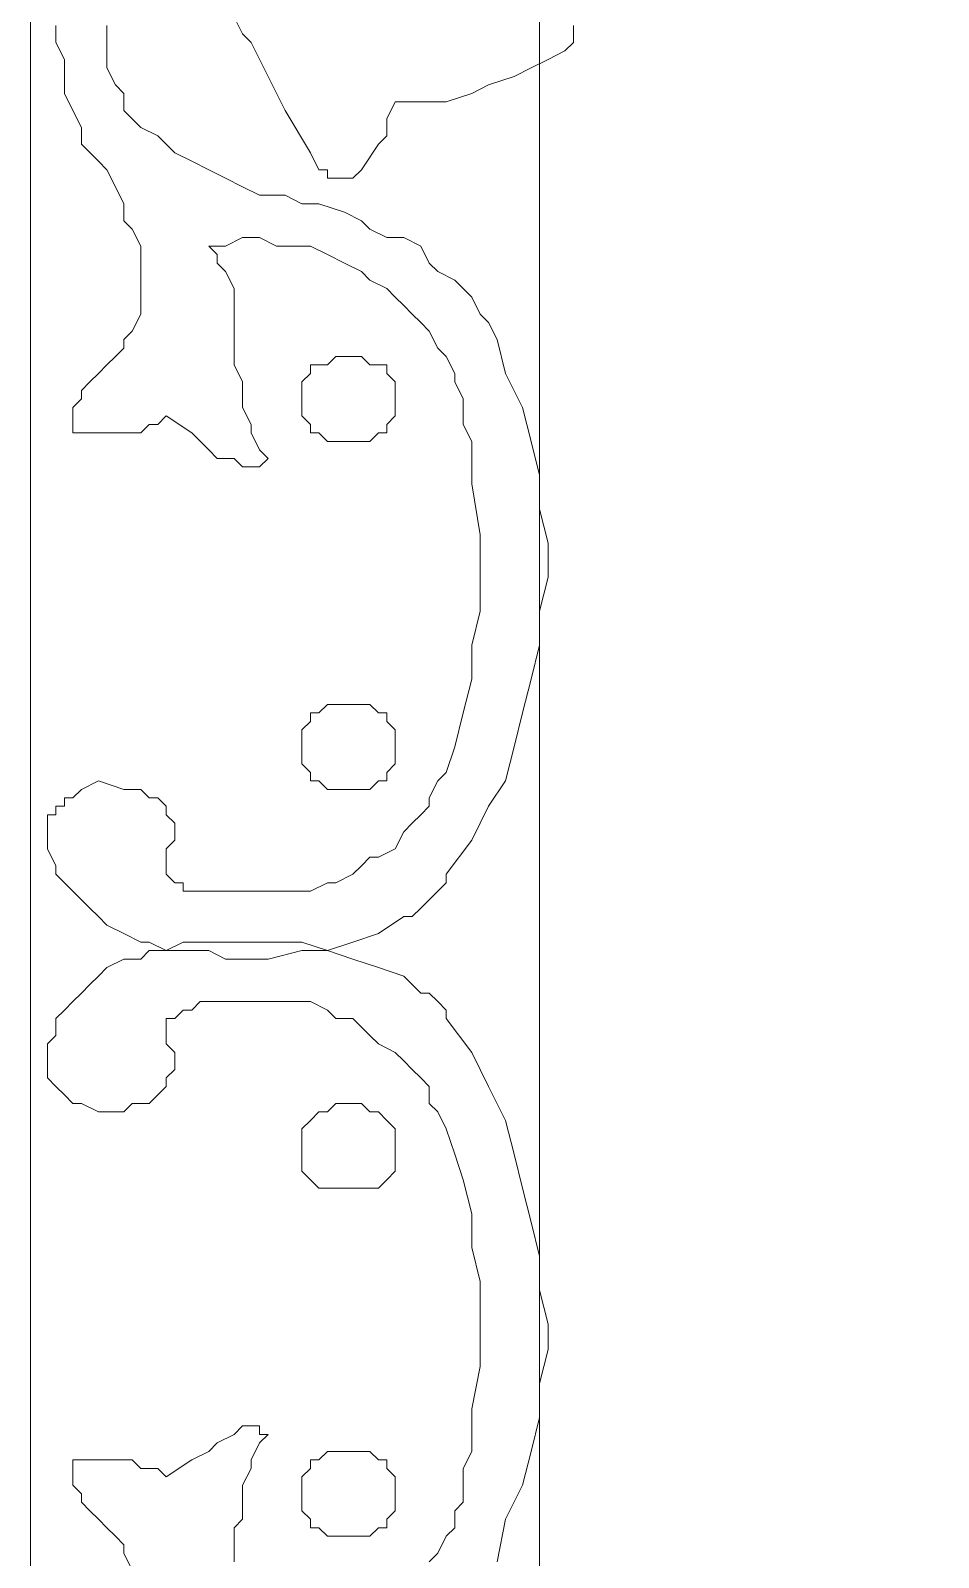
# Model space of a CAD drawing. Extents: x -66030 to 95157, y -13132 to 45879.
# Drawn here: x -14507 to -14089, y 14970 to 15672 of the extents above; entities that cross this region are included whole.
import ezdxf

# ---------------------------------------------------------------- set-up
doc = ezdxf.new("R2010")
doc.units = 0
doc.header["$LTSCALE"] = 100
doc.header["$MEASUREMENT"] = 0
doc.layers.get('0').update_dxf_attribs({"linetype": 'CONTINUOUS'})

msp = doc.modelspace()

# ---------------------------------------------------------------- linework, layer by layer
at = {"lineweight": 0}
for points in [[(-14507.22, 16299.58), (-12772.97, 16299.58), (-12772.97, 13143.56), (-14507.22, 13143.56), (-14507.22, 16299.58)], [(-14272.86, 15948.04), (-13011.24, 15948.04), (-13011.24, 13381.82), (-14272.86, 13381.82), (-14272.86, 15948.04)], [(-14339.26, 15502.76), (-14339.26, 15498.86), (-14339.26, 15494.95), (-14343.17, 15491.04), (-14343.17, 15487.14), (-14347.08, 15487.14), (-14350.98, 15483.23), (-14354.89, 15483.23), (-14362.7, 15483.23), (-14366.61, 15483.23), (-14370.51, 15483.23), (-14374.42, 15487.14), (-14378.32, 15487.14), (-14378.32, 15491.04), (-14382.23, 15494.95), (-14382.23, 15498.86), (-14382.23, 15502.76), (-14382.23, 15506.67), (-14382.23, 15510.57), (-14378.32, 15514.48), (-14378.32, 15518.39), (-14374.42, 15518.39), (-14370.51, 15518.39), (-14366.61, 15522.29), (-14362.7, 15522.29), (-14354.89, 15522.29), (-14350.98, 15518.39), (-14347.08, 15518.39), (-14343.17, 15518.39), (-14343.17, 15514.48), (-14343.17, 15514.48), (-14339.26, 15510.57), (-14339.26, 15506.67), (-14339.26, 15502.76)], [(-14339.26, 15342.62), (-14339.26, 15338.71), (-14339.26, 15334.81), (-14343.17, 15330.9), (-14343.17, 15326.99), (-14347.08, 15326.99), (-14350.98, 15323.09), (-14354.89, 15323.09), (-14362.7, 15323.09), (-14366.61, 15323.09), (-14370.51, 15323.09), (-14374.42, 15326.99), (-14378.32, 15326.99), (-14378.32, 15330.9), (-14382.23, 15334.81), (-14382.23, 15338.71), (-14382.23, 15342.62), (-14382.23, 15346.52), (-14382.23, 15350.43), (-14378.32, 15354.34), (-14378.32, 15358.24), (-14374.42, 15358.24), (-14370.51, 15362.15), (-14366.61, 15362.15), (-14362.7, 15362.15), (-14354.89, 15362.15), (-14350.98, 15362.15), (-14347.08, 15358.24), (-14343.17, 15358.24), (-14343.17, 15358.24), (-14343.17, 15354.34), (-14339.26, 15350.43), (-14339.26, 15346.52), (-14339.26, 15342.62)], [(-14339.26, 15155.13), (-14339.26, 15162.94), (-14339.26, 15166.85), (-14343.17, 15170.75), (-14343.17, 15170.75), (-14347.08, 15174.66), (-14350.98, 15174.66), (-14354.89, 15178.57), (-14362.7, 15178.57), (-14366.61, 15178.57), (-14370.51, 15174.66), (-14374.42, 15174.66), (-14378.32, 15170.75), (-14378.32, 15170.75), (-14382.23, 15166.85), (-14382.23, 15162.94), (-14382.23, 15155.13), (-14382.23, 15151.22), (-14382.23, 15147.32), (-14378.32, 15143.41), (-14378.32, 15143.41), (-14374.42, 15139.51), (-14370.51, 15139.51), (-14366.61, 15139.51), (-14362.7, 15139.51), (-14354.89, 15139.51), (-14350.98, 15139.51), (-14347.08, 15139.51), (-14343.17, 15143.41), (-14343.17, 15143.41), (-14343.17, 15143.41), (-14339.26, 15147.32), (-14339.26, 15151.22), (-14339.26, 15155.13)], [(-14339.26, 14998.89), (-14339.26, 15002.8), (-14339.26, 15006.7), (-14343.17, 15010.61), (-14343.17, 15014.52), (-14347.08, 15014.52), (-14350.98, 15018.42), (-14354.89, 15018.42), (-14362.7, 15018.42), (-14366.61, 15018.42), (-14370.51, 15018.42), (-14374.42, 15014.52), (-14378.32, 15014.52), (-14378.32, 15010.61), (-14382.23, 15006.7), (-14382.23, 15002.8), (-14382.23, 14998.89), (-14382.23, 14994.99), (-14382.23, 14991.08), (-14378.32, 14987.17), (-14378.32, 14983.27), (-14374.42, 14983.27), (-14370.51, 14979.36), (-14366.61, 14979.36), (-14362.7, 14979.36), (-14354.89, 14979.36), (-14350.98, 14979.36), (-14347.08, 14983.27), (-14343.17, 14983.27), (-14343.17, 14983.27), (-14343.17, 14987.17), (-14339.26, 14991.08), (-14339.26, 14994.99), (-14339.26, 14998.89)]]:
    msp.add_lwpolyline(points, close=True, dxfattribs=at)
for points in [[(-14257.24, 15674.62), (-14257.24, 15666.81), (-14261.14, 15662.91), (-14268.96, 15659), (-14276.77, 15655.09), (-14284.58, 15651.19), (-14296.3, 15647.28), (-14304.11, 15643.38), (-14315.83, 15639.47), (-14327.55, 15639.47), (-14339.26, 15639.47), (-14343.17, 15631.66), (-14343.17, 15623.85), (-14347.08, 15619.94), (-14354.89, 15608.22), (-14354.89, 15608.22), (-14358.79, 15604.32), (-14362.7, 15604.32), (-14366.61, 15604.32), (-14370.51, 15604.32), (-14370.51, 15608.22), (-14374.42, 15608.22), (-14378.32, 15616.03), (-14390.04, 15635.56), (-14405.67, 15666.81), (-14409.57, 15670.72), (-14413.48, 15678.53)], [(-14472.07, 15674.62), (-14472.07, 15666.81), (-14472.07, 15659), (-14472.07, 15655.09), (-14468.16, 15647.28), (-14464.26, 15643.38), (-14464.26, 15635.56), (-14460.35, 15631.66), (-14456.44, 15627.75), (-14448.63, 15623.85), (-14444.73, 15619.94), (-14440.82, 15616.03), (-14433.01, 15612.13), (-14425.2, 15608.22), (-14417.38, 15604.32), (-14409.57, 15600.41), (-14401.76, 15596.51), (-14390.04, 15596.51), (-14382.23, 15592.6), (-14374.42, 15592.6), (-14362.7, 15588.69), (-14354.89, 15584.79), (-14350.98, 15580.88), (-14343.17, 15576.98), (-14335.36, 15576.98), (-14327.55, 15573.07), (-14323.64, 15565.26), (-14319.73, 15561.35), (-14311.92, 15557.45), (-14308.02, 15553.54), (-14304.11, 15549.63), (-14300.2, 15541.82), (-14296.3, 15537.92), (-14292.39, 15530.1), (-14288.49, 15514.48), (-14280.67, 15498.86), (-14276.77, 15483.23), (-14272.86, 15467.61), (-14272.86, 15451.98), (-14268.96, 15436.36), (-14268.96, 15420.74), (-14272.86, 15405.11), (-14272.86, 15389.49), (-14276.77, 15373.86), (-14280.67, 15358.24), (-14284.58, 15342.62), (-14288.49, 15326.99), (-14296.3, 15315.28), (-14304.11, 15299.65), (-14315.83, 15284.03), (-14315.83, 15280.12), (-14319.73, 15276.22), (-14323.64, 15272.31), (-14327.55, 15268.4), (-14331.45, 15264.5), (-14335.36, 15264.5), (-14347.08, 15256.69), (-14358.79, 15252.78), (-14370.51, 15248.87), (-14382.23, 15248.87), (-14397.85, 15244.97), (-14405.67, 15244.97), (-14417.38, 15244.97), (-14425.2, 15248.87), (-14436.91, 15248.87), (-14444.73, 15248.87), (-14452.54, 15252.78), (-14456.44, 15252.78), (-14464.26, 15256.69), (-14472.07, 15260.59), (-14475.97, 15264.5), (-14479.88, 15268.4), (-14483.79, 15272.31), (-14487.69, 15276.22), (-14491.6, 15280.12), (-14495.5, 15284.03), (-14495.5, 15287.93), (-14499.41, 15295.75), (-14499.41, 15299.65), (-14499.41, 15303.56), (-14499.41, 15303.56), (-14499.41, 15307.46), (-14499.41, 15311.37), (-14495.5, 15311.37), (-14495.5, 15315.28), (-14491.6, 15315.28), (-14491.6, 15319.18), (-14487.69, 15319.18), (-14483.79, 15323.09), (-14475.97, 15326.99), (-14464.26, 15323.09), (-14460.35, 15323.09), (-14456.44, 15323.09), (-14452.54, 15319.18), (-14448.63, 15319.18), (-14448.63, 15319.18), (-14444.73, 15315.28), (-14444.73, 15311.37), (-14444.73, 15311.37), (-14440.82, 15307.46), (-14440.82, 15303.56), (-14440.82, 15299.65), (-14440.82, 15299.65), (-14444.73, 15295.75), (-14444.73, 15291.84), (-14444.73, 15287.93), (-14444.73, 15284.03), (-14444.73, 15284.03), (-14440.82, 15280.12), (-14436.91, 15280.12), (-14436.91, 15276.22), (-14433.01, 15276.22), (-14429.1, 15276.22), (-14417.38, 15276.22), (-14405.67, 15276.22), (-14393.95, 15276.22), (-14378.32, 15276.22), (-14370.51, 15280.12), (-14366.61, 15280.12), (-14358.79, 15284.03), (-14354.89, 15287.93), (-14350.98, 15291.84), (-14347.08, 15291.84), (-14339.26, 15295.75), (-14335.36, 15303.56), (-14331.45, 15307.46), (-14327.55, 15311.37), (-14323.64, 15315.28), (-14323.64, 15319.18), (-14319.73, 15326.99), (-14315.83, 15330.9), (-14311.92, 15342.62), (-14308.02, 15358.24), (-14304.11, 15373.86), (-14304.11, 15389.49), (-14300.2, 15405.11), (-14300.2, 15424.64), (-14300.2, 15440.27), (-14304.11, 15463.7), (-14304.11, 15483.23), (-14308.02, 15491.04), (-14308.02, 15498.86), (-14308.02, 15502.76), (-14311.92, 15510.57), (-14311.92, 15514.48), (-14315.83, 15522.29), (-14319.73, 15526.2), (-14323.64, 15534.01), (-14327.55, 15537.92), (-14331.45, 15541.82), (-14335.36, 15545.73), (-14339.26, 15549.63), (-14343.17, 15553.54), (-14350.98, 15557.45), (-14354.89, 15561.35), (-14362.7, 15565.26), (-14370.51, 15569.16), (-14378.32, 15573.07), (-14386.14, 15573.07), (-14393.95, 15573.07), (-14401.76, 15576.98), (-14409.57, 15576.98), (-14417.38, 15573.07), (-14425.2, 15573.07), (-14425.2, 15573.07), (-14421.29, 15569.16), (-14421.29, 15565.26), (-14417.38, 15561.35), (-14413.48, 15553.54), (-14413.48, 15549.63), (-14413.48, 15541.82), (-14413.48, 15534.01), (-14413.48, 15526.2), (-14413.48, 15518.39), (-14409.57, 15510.57), (-14409.57, 15502.76), (-14409.57, 15498.86), (-14405.67, 15491.04), (-14405.67, 15487.14), (-14401.76, 15479.33), (-14397.85, 15475.42), (-14401.76, 15471.51), (-14401.76, 15471.51), (-14401.76, 15471.51), (-14405.67, 15471.51), (-14409.57, 15471.51), (-14413.48, 15475.42), (-14421.29, 15475.42), (-14425.2, 15479.33), (-14433.01, 15487.14), (-14444.73, 15494.95), (-14448.63, 15491.04), (-14452.54, 15491.04), (-14456.44, 15487.14), (-14460.35, 15487.14), (-14468.16, 15487.14), (-14475.97, 15487.14), (-14479.88, 15487.14), (-14487.69, 15487.14), (-14487.69, 15491.04), (-14487.69, 15494.95), (-14487.69, 15498.86), (-14483.79, 15502.76), (-14483.79, 15506.67), (-14479.88, 15510.57), (-14475.97, 15514.48), (-14472.07, 15518.39), (-14468.16, 15522.29), (-14464.26, 15526.2), (-14464.26, 15530.1), (-14460.35, 15534.01), (-14456.44, 15541.82), (-14456.44, 15545.73), (-14456.44, 15549.63), (-14456.44, 15557.45), (-14456.44, 15561.35), (-14456.44, 15569.16), (-14456.44, 15573.07), (-14460.35, 15580.88), (-14464.26, 15584.79), (-14464.26, 15592.6), (-14468.16, 15600.41), (-14472.07, 15608.22), (-14475.97, 15612.13), (-14483.79, 15619.94), (-14483.79, 15627.75), (-14487.69, 15635.56), (-14491.6, 15643.38), (-14491.6, 15651.19), (-14491.6, 15659), (-14495.5, 15666.81), (-14495.5, 15674.62)], [(-14292.39, 14967.64), (-14288.49, 14987.17), (-14280.67, 15002.8), (-14276.77, 15018.42), (-14272.86, 15034.05), (-14272.86, 15049.67), (-14268.96, 15065.29), (-14268.96, 15077.01), (-14272.86, 15092.64), (-14272.86, 15108.26), (-14276.77, 15123.88), (-14280.67, 15139.51), (-14284.58, 15155.13), (-14288.49, 15170.75), (-14296.3, 15186.38), (-14304.11, 15202), (-14315.83, 15217.63), (-14315.83, 15221.53), (-14319.73, 15225.44), (-14323.64, 15229.34), (-14327.55, 15229.34), (-14331.45, 15233.25), (-14335.36, 15237.16), (-14347.08, 15241.06), (-14358.79, 15244.97), (-14370.51, 15248.87), (-14382.23, 15252.78), (-14397.85, 15252.78), (-14405.67, 15252.78), (-14417.38, 15252.78), (-14425.2, 15252.78), (-14436.91, 15252.78), (-14444.73, 15248.87), (-14452.54, 15248.87), (-14456.44, 15244.97), (-14464.26, 15244.97), (-14472.07, 15241.06), (-14475.97, 15237.16), (-14479.88, 15233.25), (-14483.79, 15229.34), (-14487.69, 15225.44), (-14491.6, 15221.53), (-14495.5, 15217.63), (-14495.5, 15209.81), (-14499.41, 15205.91), (-14499.41, 15202), (-14499.41, 15198.1), (-14499.41, 15194.19), (-14499.41, 15194.19), (-14499.41, 15190.28), (-14495.5, 15186.38), (-14495.5, 15186.38), (-14491.6, 15182.47), (-14491.6, 15182.47), (-14487.69, 15178.57), (-14483.79, 15178.57), (-14475.97, 15174.66), (-14464.26, 15174.66), (-14460.35, 15178.57), (-14456.44, 15178.57), (-14452.54, 15178.57), (-14448.63, 15182.47), (-14448.63, 15182.47), (-14444.73, 15186.38), (-14444.73, 15186.38), (-14444.73, 15190.28), (-14440.82, 15194.19), (-14440.82, 15194.19), (-14440.82, 15198.1), (-14440.82, 15202), (-14444.73, 15205.91), (-14444.73, 15209.81), (-14444.73, 15213.72), (-14444.73, 15213.72), (-14444.73, 15217.63), (-14440.82, 15217.63), (-14436.91, 15221.53), (-14436.91, 15221.53), (-14433.01, 15221.53), (-14429.1, 15225.44), (-14417.38, 15225.44), (-14405.67, 15225.44), (-14393.95, 15225.44), (-14378.32, 15225.44), (-14370.51, 15221.53), (-14366.61, 15217.63), (-14358.79, 15217.63), (-14354.89, 15213.72), (-14350.98, 15209.81), (-14347.08, 15205.91), (-14339.26, 15202), (-14335.36, 15198.1), (-14331.45, 15194.19), (-14327.55, 15190.28), (-14323.64, 15186.38), (-14323.64, 15178.57), (-14319.73, 15174.66), (-14315.83, 15166.85), (-14311.92, 15155.13), (-14308.02, 15143.41), (-14304.11, 15127.79), (-14304.11, 15112.17), (-14300.2, 15096.54), (-14300.2, 15077.01), (-14300.2, 15057.48), (-14304.11, 15037.95), (-14304.11, 15018.42), (-14308.02, 15010.61), (-14308.02, 15002.8), (-14308.02, 14994.99), (-14311.92, 14991.08), (-14311.92, 14983.27), (-14315.83, 14979.36), (-14319.73, 14971.55), (-14323.64, 14967.64)], [(-14413.48, 14967.64), (-14413.48, 14975.46), (-14413.48, 14983.27), (-14409.57, 14987.17), (-14409.57, 14994.99), (-14409.57, 15002.8), (-14405.67, 15010.61), (-14405.67, 15014.52), (-14401.76, 15022.33), (-14397.85, 15026.23), (-14401.76, 15026.23), (-14401.76, 15030.14), (-14401.76, 15030.14), (-14405.67, 15030.14), (-14409.57, 15030.14), (-14413.48, 15026.23), (-14421.29, 15022.33), (-14425.2, 15018.42), (-14433.01, 15014.52), (-14444.73, 15006.7), (-14448.63, 15010.61), (-14452.54, 15010.61), (-14456.44, 15010.61), (-14460.35, 15014.52), (-14468.16, 15014.52), (-14475.97, 15014.52), (-14479.88, 15014.52), (-14487.69, 15014.52), (-14487.69, 15010.61), (-14487.69, 15006.7), (-14487.69, 15002.8), (-14483.79, 14998.89), (-14483.79, 14994.99), (-14479.88, 14991.08), (-14475.97, 14987.17), (-14472.07, 14983.27), (-14468.16, 14979.36), (-14464.26, 14975.46), (-14464.26, 14971.55), (-14460.35, 14963.74)]]:
    msp.add_lwpolyline(points, dxfattribs=at)

doc.saveas('drawing.dxf')
